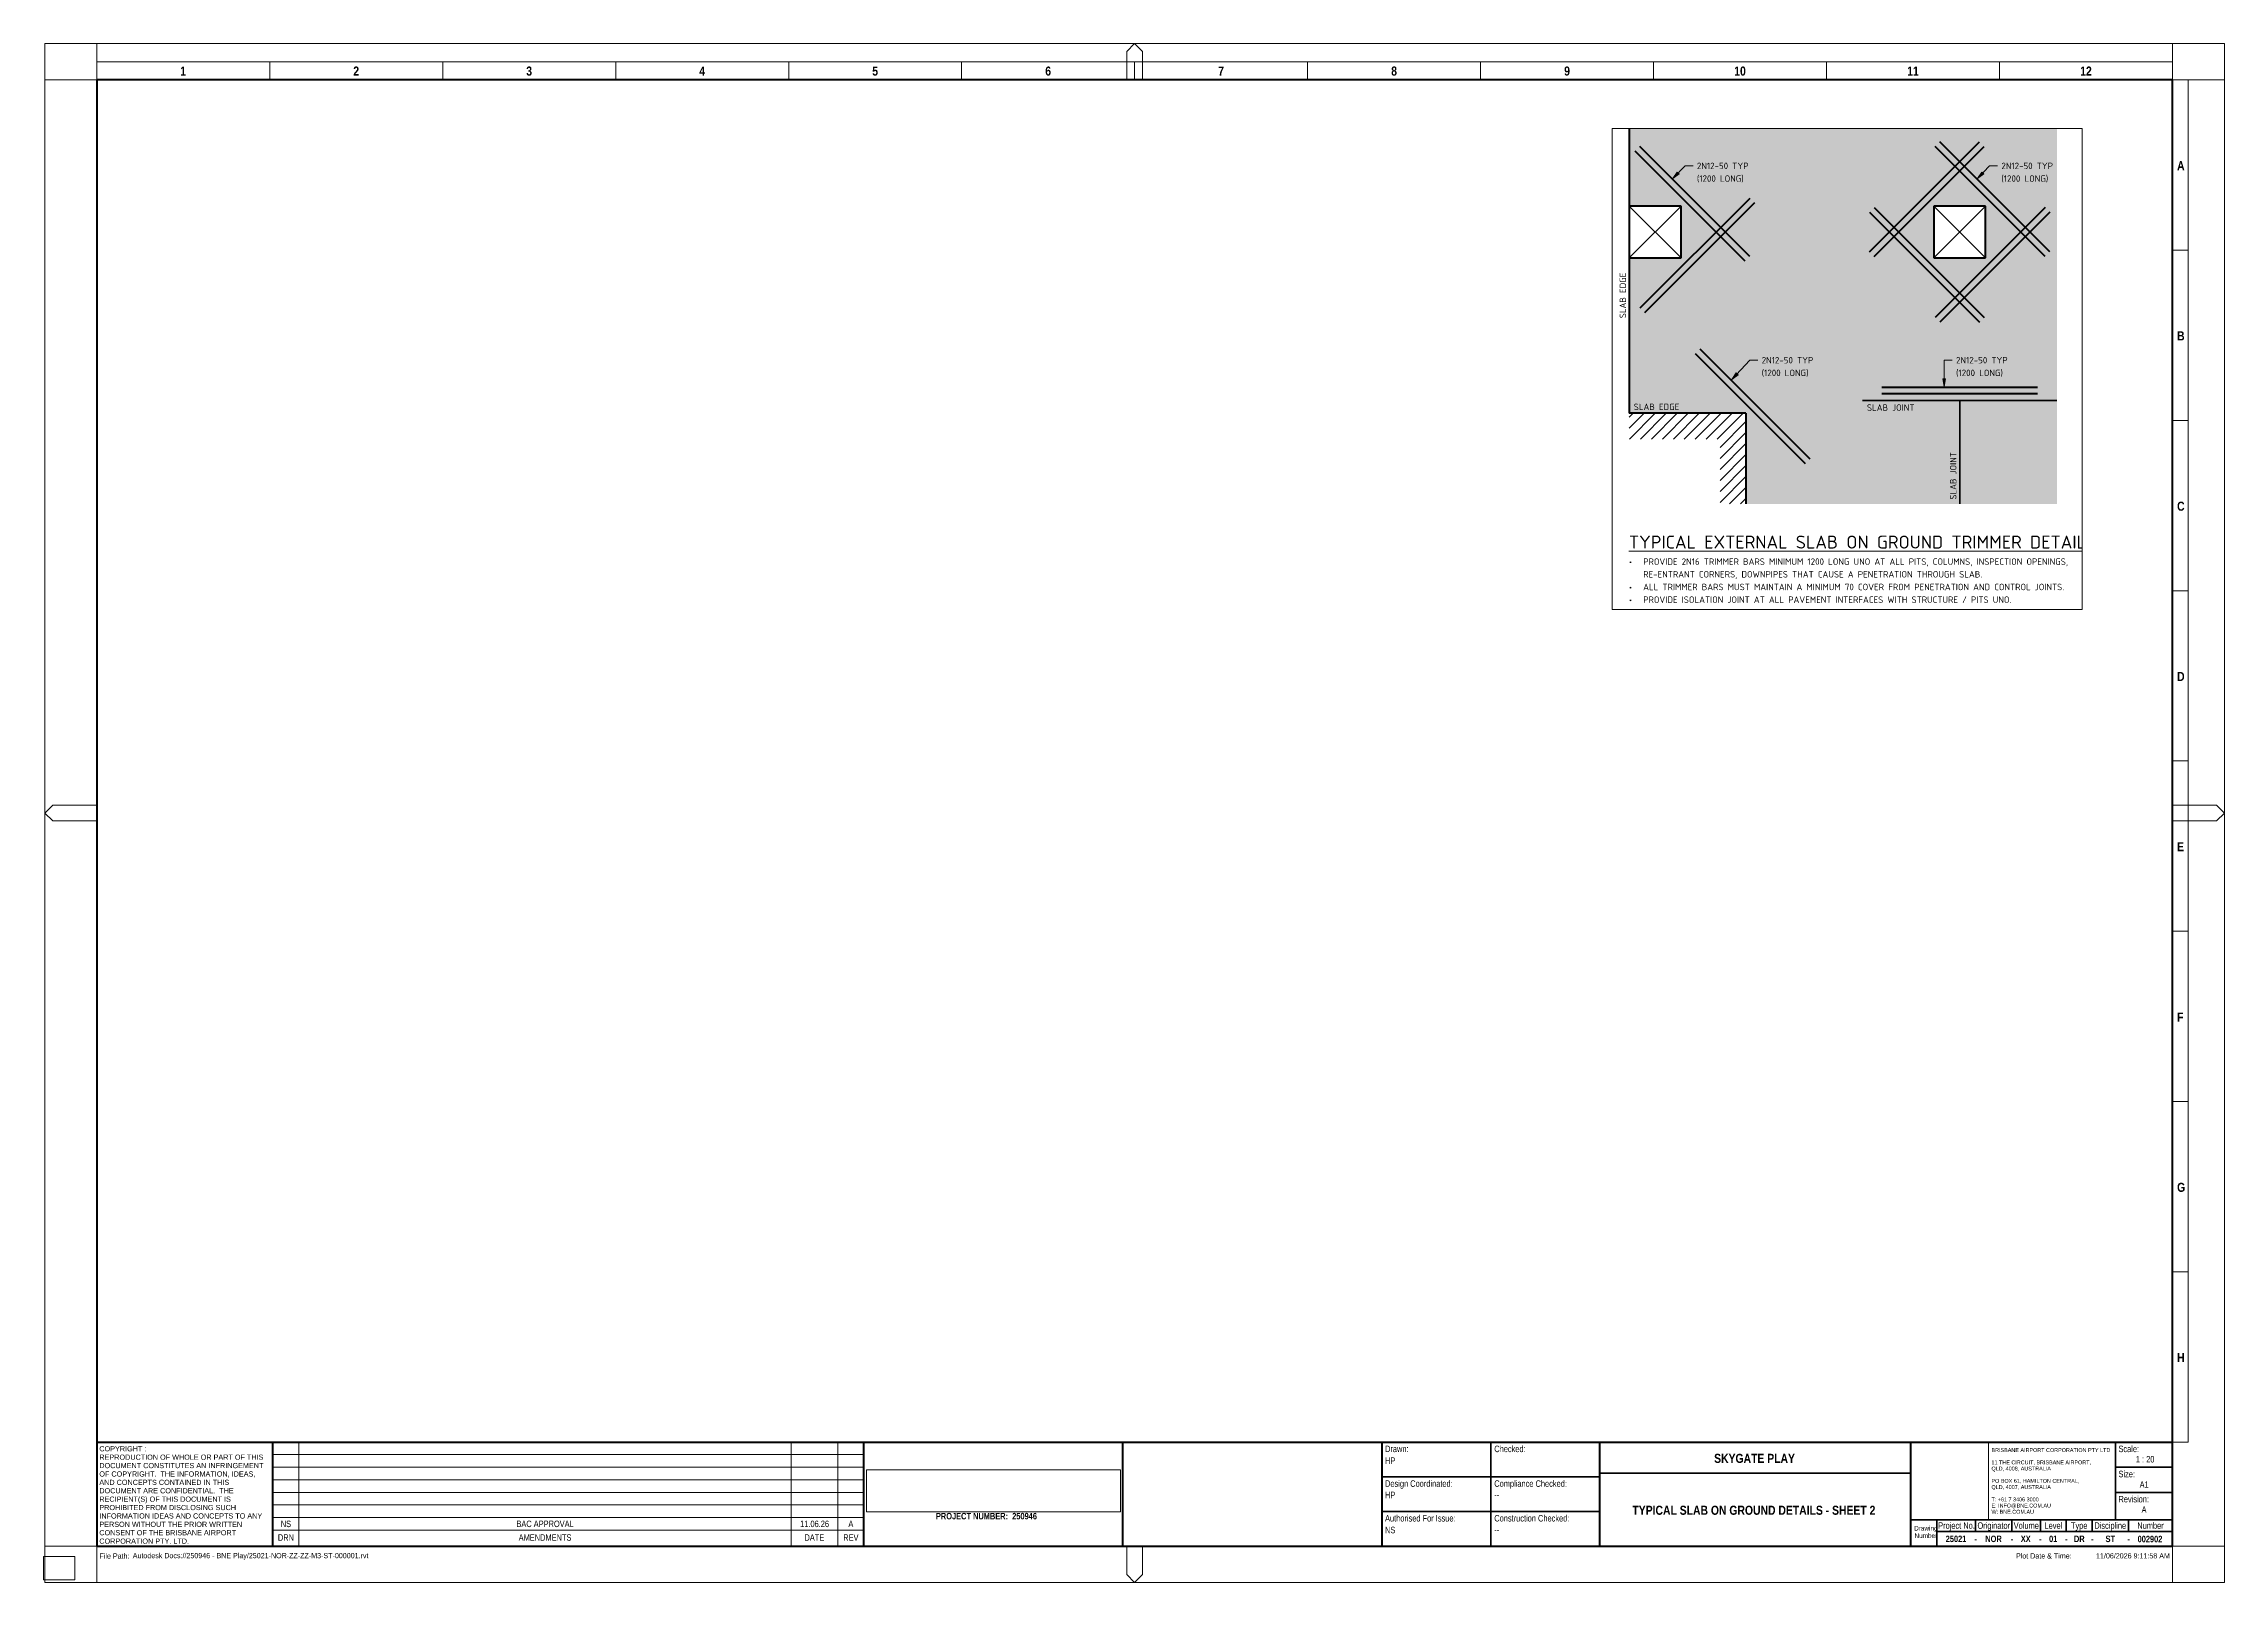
# Paper-space layout 'Layout1' of a CAD drawing. Header units: millimetres. Extents: x 0 to 841, y -1 to 593.
# The model-space entities are those that its viewports show. They can reach past a viewport. Long polylines and large blocks are cut down to what shows.
import ezdxf

# ---------------------------------------------------------------- set-up
doc = ezdxf.new("R2010")
doc.units = ezdxf.units.MM
doc.linetypes.add('Joint 1', pattern=[9.5, 7, -0.75, 1, -0.75])
for name, color, linetype, lineweight in [('A-000-T_TEXT', 231, 'Continuous', 13), ('A-010-M_LINE', 90, 'Continuous', 13), ('A-010-M_LINE-T', 151, 'Continuous', 13), ('Z-000-P_SCHED', 231, 'Continuous', 13), ('Z-020-M_TITLE_BLOCK', 6, 'Continuous', 18), ('Z-020-M_TITLE_BLOCK_M', 33, 'Continuous', 35), ('Z-020-M_TITLE_BLOCK_T', 151, 'Continuous', 18), ('Z-020-M_TITLE_BLOCK_W', 214, 'Continuous', 70), ('Z-060-M_DETAIL', 92, 'Continuous', 25)]:
    doc.layers.add(name, color=color, linetype=linetype, lineweight=lineweight)
doc.layers.add('Z-010_P_VIEWPORT', color=71, linetype='Continuous')
doc.styles.add('Arial', font='arial.ttf', dxfattribs={"height": 2})
doc.styles.add('Arial Narrow', font='ARIALN.TTF', dxfattribs={"height": 2.5})
doc.styles.add('Arial Narrow_1', font='ARIALN.TTF', dxfattribs={"height": 1.8})
doc.styles.add('Arial Narrow_2', font='ARIALN.TTF', dxfattribs={"height": 2})
doc.styles.add('Arial Narrow_B', font='ARIALNB.TTF', dxfattribs={"height": 3.5})
doc.styles.add('Arial Narrow_B_1', font='ARIALNB.TTF', dxfattribs={"height": 2.5})
doc.styles.add('Arial_1', font='arial.ttf', dxfattribs={"height": 1.5})
doc.styles.add('ISOCPEUR', font='isocpeur.ttf', dxfattribs={"height": 100})
doc.styles.add('ISOCPEUR_1', font='isocpeur.ttf', dxfattribs={"height": 50})
picture_1 = doc.add_image_def('image1.jpg', size_in_pixel=(1878, 311))
picture_2 = doc.add_image_def('image2.png', size_in_pixel=(3200, 3200))

# ---------------------------------------------------------------- blocks, each defined once
blk = doc.blocks.new('BAC_TB-A1 Landscape - Type 1-3834548-TYPICAL SLAB ON GROUND DETAILS - SHEET 2')
at = {"layer": 'Z-020-M_TITLE_BLOCK'}
for p, q in [((841.5, 593), (0.5, 593)), ((0.5, 593), (0.5, -1)), ((841.5, -1), (841.5, 593)), ((0.5, -1), (841.5, -1))]:
    blk.add_line(p, q, dxfattribs=at)
at = {"layer": 'Z-020-M_TITLE_BLOCK_M'}
for p, q in [((558.5, 13), (558.5, 53.17)), ((799.5, 23.17), (799.5, 53.17)), ((799.5, 43.47), (821.5, 43.47)), ((516.5, 39.78), (600.5, 39.78)), ((600.5, 41.17), (720.5, 41.17)), ((799.5, 33.76), (821.5, 33.76)), ((516.5, 26.39), (600.5, 26.39)), ((720.5, 23.17), (821.5, 23.17)), ((730.5, 23.17), (730.5, 13)), ((730.5, 18.67), (821.5, 18.67)), ((745.5, 18.67), (745.5, 23.17)), ((759.5, 18.67), (759.5, 23.17)), ((770.5, 18.67), (770.5, 23.17)), ((780.5, 18.67), (780.5, 23.17)), ((790.5, 18.67), (790.5, 23.17)), ((804.5, 18.67), (804.5, 23.17))]:
    blk.add_line(p, q, dxfattribs=at)
at = {"layer": 'Z-020-M_TITLE_BLOCK_T'}
for p, q in [((20.5, 593), (20.5, 579)), ((421, 593), (418, 590)), ((418, 590), (418, 579)), ((424, 590), (421, 593)), ((424, 579), (424, 590)), ((821.5, 593), (821.5, 579)), ((20.5, 586), (821.5, 586)), ((87.25, 579), (87.25, 586)), ((154, 579), (154, 586)), ((220.75, 579), (220.75, 586)), ((287.5, 579), (287.5, 586)), ((354.25, 579), (354.25, 586)), ((421, 579), (421, 586)), ((487.75, 579), (487.75, 586)), ((554.5, 579), (554.5, 586)), ((621.25, 579), (621.25, 586)), ((688, 579), (688, 586)), ((754.75, 579), (754.75, 586)), ((20.5, 579), (0.5, 579)), ((821.5, 579), (841.5, 579)), ((827.5, 53.17), (827.5, 579)), ((821.5, 513.27), (827.5, 513.27)), ((821.5, 447.54), (827.5, 447.54)), ((821.5, 381.81), (827.5, 381.81)), ((821.5, 316.08), (827.5, 316.08)), ((0.5, 296), (3.5, 299)), ((3.5, 293), (0.5, 296)), ((3.5, 299), (20.5, 299)), ((838.5, 299), (821.5, 299)), ((841.5, 296), (838.5, 299)), ((838.5, 293), (841.5, 296)), ((20.5, 293), (3.5, 293)), ((821.5, 293), (838.5, 293)), ((821.5, 250.36), (827.5, 250.36)), ((821.5, 184.63), (827.5, 184.63)), ((821.5, 118.9), (827.5, 118.9)), ((98.5, 13), (98.5, 53.17)), ((288.5, 13), (288.5, 53.17)), ((306.5, 13), (306.5, 53.17)), ((750.5, 51.67), (750.5, 25.56)), ((821.5, 53.17), (827.5, 53.17)), ((20.5, 13), (0.5, 13)), ((20.5, -1), (20.5, 13)), ((418, 2), (418, 13)), ((424, 13), (424, 2)), ((821.5, 13), (841.5, 13)), ((821.5, -1), (821.5, 13)), ((421, -1), (418, 2)), ((424, 2), (421, -1))]:
    blk.add_line(p, q, dxfattribs=at)
at = {"layer": 'Z-020-M_TITLE_BLOCK_W'}
for p, q in [((20.5, 579), (20.5, 13)), ((821.5, 579), (20.5, 579)), ((821.5, 13), (821.5, 579)), ((20.5, 53.17), (821.5, 53.17)), ((88.5, 13), (88.5, 53.17)), ((316.5, 13), (316.5, 53.17)), ((416.5, 13), (416.5, 53.17)), ((516.5, 13), (516.5, 53.17)), ((600.5, 13), (600.5, 53.17)), ((720.5, 13), (720.5, 53.17)), ((20.5, 13), (821.5, 13))]:
    blk.add_line(p, q, dxfattribs=at)
at = {"layer": 'Z-020-M_TITLE_BLOCK', "lineweight": 13, "attachment_point": 1}
for s, insert, char_height, width, style in [('\\fArial Narrow|b1|i0|c0|p34|;1', (52.74, 584.15), 3.5, 2.7257, 'Arial Narrow_B'), ('\\fArial Narrow|b1|i0|c0|p34|;2', (119.5, 584.15), 3.5, 2.7257, 'Arial Narrow_B'), ('\\fArial Narrow|b1|i0|c0|p34|;3', (186.24, 584.15), 3.5, 2.7257, 'Arial Narrow_B'), ('\\fArial Narrow|b1|i0|c0|p34|;4', (253, 584.15), 3.5, 2.7257, 'Arial Narrow_B'), ('\\fArial Narrow|b1|i0|c0|p34|;5', (319.74, 584.15), 3.5, 2.7257, 'Arial Narrow_B'), ('\\fArial Narrow|b1|i0|c0|p34|;6', (386.5, 584.15), 3.5, 2.7257, 'Arial Narrow_B'), ('\\fArial Narrow|b1|i0|c0|p34|;7', (453.24, 584.15), 3.5, 2.7257, 'Arial Narrow_B'), ('\\fArial Narrow|b1|i0|c0|p34|;8', (520, 584.15), 3.5, 2.7257, 'Arial Narrow_B'), ('\\fArial Narrow|b1|i0|c0|p34|;9', (586.74, 584.15), 3.5, 2.7257, 'Arial Narrow_B'), ('10', (652.37, 584.15), 3.5, 5.4515, 'Arial Narrow_B'), ('11', (719.12, 584.15), 3.5, 5.4515, 'Arial Narrow_B'), ('12', (785.87, 584.15), 3.5, 5.4515, 'Arial Narrow_B'), ('\\fArial Narrow|b1|i0|c0|p34|;A', (823.25, 547.64), 3.5, 3.0464, 'Arial Narrow_B'), ('\\fArial Narrow|b1|i0|c0|p34|;B', (823.25, 481.91), 3.5, 3.0464, 'Arial Narrow_B'), ('\\fArial Narrow|b1|i0|c0|p34|;C', (823.25, 416.18), 3.5, 3.0464, 'Arial Narrow_B'), ('\\fArial Narrow|b1|i0|c0|p34|;D', (823.25, 350.45), 3.5, 3.0464, 'Arial Narrow_B'), ('\\fArial Narrow|b1|i0|c0|p34|;E', (823.25, 284.72), 3.5, 3.0464, 'Arial Narrow_B'), ('\\fArial Narrow|b1|i0|c0|p34|;F', (823.25, 218.99), 3.5, 3.0464, 'Arial Narrow_B'), ('\\fArial Narrow|b1|i0|c0|p34|;G', (823.25, 153.26), 3.5, 3.0464, 'Arial Narrow_B'), ('\\fArial Narrow|b1|i0|c0|p34|;H', (823.25, 87.54), 3.5, 3.0464, 'Arial Narrow_B'), ('COPYRIGHT :', (21.5, 51.59), 2, 22.2869, 'Arial'), ('Drawn:', (517.62, 51.79), 2.5, 10.903, 'Arial Narrow'), ('Checked:', (559.78, 51.79), 2.5, 14.6709, 'Arial Narrow'), ('BRISBANE AIRPORT CORPORATION PTY LTD', (751.62, 50.84), 1.5, 55.7173, 'Arial_1'), ('Scale:', (800.63, 51.79), 2.5, 9.7004, 'Arial Narrow'), ('REPRODUCTION OF WHOLE OR PART OF THIS ', (21.5, 48.34), 2, 79.0464, 'Arial'), ('DOCUMENT CONSTITUTES AN INFRINGEMENT ', (21.5, 45.1), 2, 78.886, 'Arial'), ('QLD, 4008, AUSTRALIA', (751.62, 43.7), 1.5, 28.0591, 'Arial_1'), ('11 THE CIRCUIT, BRISBANE AIRPORT,', (751.62, 46.08), 1.5, 46.7384, 'Arial_1'), ('Size:', (800.63, 42.09), 2.5, 7.7764, 'Arial Narrow'), ('AND CONCEPTS CONTAINED IN THIS ', (21.5, 38.62), 2, 62.8523, 'Arial'), ('OF COPYRIGHT.  THE INFORMATION, IDEAS, ', (21.5, 41.86), 2, 75.038, 'Arial'), ('DOCUMENT ARE CONFIDENTIAL.  THE ', (21.5, 35.38), 2, 64.8565, 'Arial'), ('Design Coordinated:', (517.62, 38.4), 2.5, 31.5865, 'Arial Narrow'), ('Compliance Checked:', (559.78, 38.4), 2.5, 33.9915, 'Arial Narrow'), ('QLD, 4007, AUSTRALIA', (751.62, 36.55), 1.5, 28.0591, 'Arial_1'), ('PO BOX 61, HAMILTON CENTRAL,', (751.62, 38.94), 1.5, 41.3671, 'Arial_1'), ('A1', (808.8, 38.01), 2.5, 4.2489, 'Arial Narrow'), ('RECIPIENT(S) OF THIS DOCUMENT IS ', (21.5, 32.14), 2, 63.4937, 'Arial'), ('PROHIBITED FROM DISCLOSING SUCH ', (21.5, 28.9), 2, 65.9789, 'Arial'), ('INFORMATION IDEAS AND CONCEPTS TO ANY ', (21.5, 25.66), 2, 78.405, 'Arial'), ('W: BNE.COM.AU', (751.62, 27.03), 1.5, 20.2025, 'Arial_1'), ('T: +61 7 3406 3000', (751.62, 31.79), 1.5, 22.5274, 'Arial_1'), ('E: INFO@BNE.COM.AU', (751.62, 29.41), 1.5, 28.0591, 'Arial_1'), ('Revision:', (800.63, 32.39), 2.5, 14.3502, 'Arial Narrow'), ('CONSENT OF THE BRISBANE AIRPORT ', (21.5, 19.17), 2, 66.1392, 'Arial'), ('PERSON WITHOUT THE PRIOR WRITTEN ', (21.5, 22.42), 2, 69.1055, 'Arial'), ('DRN', (90.4, 17.56), 2.5, 7.4557, 'Arial Narrow'), ('AMENDMENTS', (183.31, 17.56), 2.5, 24.692, 'Arial Narrow'), ('DATE', (293.6, 17.56), 2.5, 9.2996, 'Arial Narrow'), ('REV', (308.55, 17.56), 2.5, 7.135, 'Arial Narrow'), ('Authorised For Issue:', (517.62, 25.01), 2.5, 33.0295, 'Arial Narrow'), ('Construction Checked:', (559.78, 25.01), 2.5, 35.1139, 'Arial Narrow'), ('Drawing ', (721.79, 20.8), 1.8, 8.9789, 'Arial Narrow_1'), ('Number', (721.92, 17.96), 1.8, 8.6582, 'Arial Narrow_1'), ('Project No.', (731.05, 22.18), 2.5, 17.1561, 'Arial Narrow'), ('Originator', (746.22, 22.18), 2.5, 15.2321, 'Arial Narrow'), ('Volume', (760.21, 22.18), 2.5, 11.7848, 'Arial Narrow'), ('Level', (772.09, 22.18), 2.5, 8.3376, 'Arial Narrow'), ('Type', (782.29, 22.18), 2.5, 7.7764, 'Arial Narrow'), ('Discipline', (791.33, 22.18), 2.5, 14.9916, 'Arial Narrow'), ('Number', (807.9, 22.18), 2.5, 12.2658, 'Arial Narrow'), ('CORPORATION PTY. LTD.', (21.5, 15.93), 2, 42.5696, 'Arial'), ('File Path:', (21.55, 10.19), 2, 12.1857, 'Arial Narrow_2'), ('\\fArial Narrow|b1|i0|c0|p34|;-', (745.01, 16.99), 2.5, 0.4008, 'Arial Narrow_B_1'), ('\\fArial Narrow|b1|i0|c0|p34|;-', (759.09, 16.99), 2.5, 0.4008, 'Arial Narrow_B_1'), ('Plot Date & Time:', (761.09, 10.23), 2, 22.4473, 'Arial Narrow_2'), ('\\fArial Narrow|b1|i0|c0|p34|;-', (770, 16.99), 2.5, 0.4008, 'Arial Narrow_B_1'), ('\\fArial Narrow|b1|i0|c0|p34|;-', (780.02, 16.99), 2.5, 0.4008, 'Arial Narrow_B_1'), ('\\fArial Narrow|b1|i0|c0|p34|;-', (790.04, 16.99), 2.5, 0.4008, 'Arial Narrow_B_1'), ('\\fArial Narrow|b1|i0|c0|p34|;-', (804.05, 16.99), 2.5, 0.4008, 'Arial Narrow_B_1')]:
    blk.add_mtext(s, dxfattribs=dict(at, insert=insert, char_height=char_height, width=width, style=style))
at = {"layer": 'Z-020-M_TITLE_BLOCK'}
image = blk.add_image(picture_2, insert=(720.5, 23.17), size_in_units=(30, 30), dxfattribs=at)
image.dxf.flags = 7
image = blk.add_image(picture_1, insert=(317.57, 26.18), size_in_units=(97.99, 16.23), dxfattribs=at)
image.dxf.flags = 7

msp = doc.modelspace()

# ---------------------------------------------------------------- hatches: boundary and pattern name
at = {"layer": 'A-000-T_TEXT', "lineweight": 18}
for points in [[(14361.1, 3935.5), (14410.3, 3971.4), (14395.1, 3986.1)], [(16711.1, 3935.5), (16760.3, 3971.4), (16745.1, 3986.1)], [(14814.7, 2385.5), (14863.8, 2421.7), (14848.4, 2436.3)], [(16455.5, 2329.3), (16466.1, 2389.3), (16445, 2389.3)]]:
    msp.add_hatch(color=7, dxfattribs=at).paths.add_polyline_path(points)
at = {"layer": 'Z-060-M_DETAIL'}
h = msp.add_hatch(color=10, dxfattribs=at)
h.paths.add_polyline_path([(17324.6, 1423.4), (17324.6, 4323.4), (14024.6, 4323.4), (14024.6, 3723.4), (14424.6, 3723.4), (14424.6, 3323.4), (14024.6, 3323.4), (14024.6, 2123.4), (14924.6, 2123.4), (14924.6, 1423.4)])
h.paths.add_polyline_path([(16374.6, 3323.4), (16374.6, 3723.4), (16774.6, 3723.4), (16774.6, 3323.4)])
at = {"layer": 'Z-060-M_DETAIL', "lineweight": 18}
h = msp.add_hatch(dxfattribs=at)
h.set_pattern_fill('FP_3', color=8, style=0, pattern_type=2)
h.set_pattern_definition([(45, (11847.1, 0), (-42.4264, 42.4264), [])])
h.paths.add_polyline_path([(14924.6, 1423.4), (14924.6, 2123.4), (14024.6, 2123.4), (14024.6, 1923.4), (14724.6, 1923.4), (14724.6, 1423.4)])

# ---------------------------------------------------------------- linework, layer by layer
at = {"layer": 'A-000-T_TEXT', "color": 7, "lineweight": 18}
for p, q in [((14361.1, 3935.5), (14455.5, 4033.5)), ((14455.5, 4033.5), (14516.3, 4033.5)), ((16711.1, 3935.5), (16805.5, 4033.5)), ((16805.5, 4033.5), (16866.3, 4033.5)), ((14395.1, 3986.1), (14361.1, 3935.5)), ((14410.3, 3971.4), (14395.1, 3986.1)), ((16745.1, 3986.1), (16711.1, 3935.5)), ((16760.3, 3971.4), (16745.1, 3986.1)), ((14361.1, 3935.5), (14410.3, 3971.4)), ((16711.1, 3935.5), (16760.3, 3971.4)), ((14814.7, 2385.5), (14955.5, 2533.5)), ((14955.5, 2533.5), (15016.3, 2533.5)), ((16455.5, 2533.5), (16516.3, 2533.5)), ((16455.5, 2329.3), (16455.5, 2533.5)), ((14848.4, 2436.3), (14814.7, 2385.5)), ((14863.8, 2421.7), (14848.4, 2436.3)), ((14814.7, 2385.5), (14863.8, 2421.7)), ((16466.1, 2389.3), (16445, 2389.3)), ((16445, 2389.3), (16455.5, 2329.3)), ((16455.5, 2329.3), (16466.1, 2389.3))]:
    msp.add_line(p, q, dxfattribs=at)
at = {"layer": 'A-010-M_LINE', "lineweight": 50}
for p, q in [((14024.6, 4323.4), (14024.6, 2123.4)), ((15879.6, 3369.8), (16728.2, 4218.3)), ((17269.6, 3369.8), (16421.1, 4218.3)), ((14954.9, 3334.5), (14106.4, 4183)), ((15915, 3334.5), (16763.5, 4183)), ((17234.2, 3334.5), (16385.7, 4183)), ((14919.6, 3299.1), (14071.1, 4147.6)), ((14954.9, 3783), (14106.4, 2934.5)), ((14990.3, 3747.6), (14141.8, 2899.1)), ((14424.6, 3723.4), (14024.6, 3723.4)), ((14424.6, 3323.4), (14424.6, 3723.4)), ((16374.6, 3723.4), (16374.6, 3323.4)), ((16774.6, 3723.4), (16374.6, 3723.4)), ((16774.6, 3323.4), (16774.6, 3723.4)), ((15915, 3712.3), (16763.5, 2863.7)), ((17234.2, 3712.3), (16385.7, 2863.7)), ((15879.6, 3676.9), (16728.2, 2828.4)), ((17269.6, 3676.9), (16421.1, 2828.4)), ((14024.6, 3323.4), (14424.6, 3323.4)), ((16374.6, 3323.4), (16774.6, 3323.4)), ((15419.6, 1769.8), (14571.1, 2618.3)), ((15384.2, 1734.5), (14535.7, 2583)), ((17174.6, 2323.4), (15974.6, 2323.4)), ((17174.6, 2273.4), (15974.6, 2273.4)), ((14924.6, 2123.4), (14024.6, 2123.4)), ((14924.6, 2123.4), (14924.6, 1423.4))]:
    msp.add_line(p, q, dxfattribs=at)
at = {"layer": 'A-010-M_LINE', "lineweight": 18}
for p, q in [((14024.6, 3323.4), (14424.6, 3723.4)), ((14424.6, 3323.4), (14024.6, 3723.4)), ((16374.6, 3323.4), (16774.6, 3723.4)), ((16774.6, 3323.4), (16374.6, 3723.4))]:
    msp.add_line(p, q, dxfattribs=at)
at = {"layer": 'A-010-M_LINE', "linetype": 'Joint 1', "lineweight": 35}
for p, q in [((16574.6, 2223.4), (15824.6, 2223.4)), ((17324.6, 2223.4), (16574.6, 2223.4)), ((16574.6, 1423.4), (16574.6, 2223.4))]:
    msp.add_line(p, q, dxfattribs=at)

# ---------------------------------------------------------------- texts
at = {"layer": 'A-000-T_TEXT', "color": 7, "lineweight": 18, "attachment_point": 1}
for s, insert, char_height, width, style in [('2N12-50 TYP', (14546.3, 4058.5), 50, 482.616, 'ISOCPEUR_1'), ('2N12-50 TYP', (16896.3, 4058.5), 50, 482.616, 'ISOCPEUR_1'), ('(1200 LONG)', (14546.3, 3960.6), 50, 432.911, 'ISOCPEUR_1'), ('(1200 LONG)', (16896.3, 3960.6), 50, 432.911, 'ISOCPEUR_1'), ('2N12-50 TYP', (15046.3, 2558.5), 50, 482.616, 'ISOCPEUR_1'), ('2N12-50 TYP', (16546.3, 2558.5), 50, 482.616, 'ISOCPEUR_1'), ('(1200 LONG)', (15046.3, 2460.6), 50, 432.911, 'ISOCPEUR_1'), ('(1200 LONG)', (16546.3, 2460.6), 50, 432.911, 'ISOCPEUR_1'), ('SLAB EDGE', (14058.5, 2198.5), 50, 413.671, 'ISOCPEUR_1'), ('SLAB JOINT', (15858.5, 2192.6), 50, 429.704, 'ISOCPEUR_1'), ('\\LTYPICAL EXTERNAL SLAB ON GROUND TRIMMER DETAILS', (14021.7, 1179.4), 100, 4200.842, 'ISOCPEUR'), ('PROVIDE 2N16 TRIMMER BARS MINIMUM 1200 LONG UNO AT ALL PITS, COLUMNS, INSPECTION OPENINGS, ', (14131.5, 1003.5), 50, 3828.86, 'ISOCPEUR_1'), ('•', (14021.7, 1003.5), 50, 133.093, 'ISOCPEUR_1'), ('RE-ENTRANT CORNERS, DOWNPIPES THAT CAUSE A PENETRATION THROUGH SLAB.', (14131.5, 905.6), 50, 3067.256, 'ISOCPEUR_1'), ('ALL TRIMMER BARS MUST MAINTAIN A MINIMUM 70 COVER FROM PENETRATION AND CONTROL JOINTS.', (14131.5, 807.7), 50, 3780.758, 'ISOCPEUR_1'), ('•', (14021.7, 807.7), 50, 133.093, 'ISOCPEUR_1'), ('PROVIDE ISOLATION JOINT AT ALL PAVEMENT INTERFACES WITH STRUCTURE / PITS UNO.', (14131.5, 709.8), 50, 3333.417, 'ISOCPEUR_1'), ('•', (14021.7, 709.8), 50, 133.093, 'ISOCPEUR_1')]:
    msp.add_mtext(s, dxfattribs=dict(at, insert=insert, char_height=char_height, width=width, style=style))
at = {"layer": 'A-000-T_TEXT', "color": 7, "lineweight": 18, "char_height": 50, "attachment_point": 1, "rotation": 90, "style": 'ISOCPEUR_1'}
for s, insert, width in [('SLAB EDGE', (13949.5, 2857.2), 413.671), ('SLAB JOINT', (16499.5, 1457.2), 429.704)]:
    msp.add_mtext(s, dxfattribs=dict(at, insert=insert, width=width))

psp = doc.layouts.get("Layout1")

# ---------------------------------------------------------------- linework, layer by layer
at = {"layer": 'A-010-M_LINE-T'}
for p, q in [((316.5, 53.17), (88.5, 53.17)), ((88.5, 24.06), (88.5, 53.17)), ((98.5, 24.06), (98.5, 53.17)), ((288.51, 24.06), (288.51, 53.17)), ((306.49, 24.06), (306.49, 53.17)), ((316.5, 24.06), (316.5, 53.17)), ((316.5, 48.32), (88.5, 48.32)), ((316.5, 43.47), (88.5, 43.47)), ((316.5, 38.61), (88.5, 38.61)), ((316.5, 33.76), (88.5, 33.76)), ((316.5, 28.91), (88.5, 28.91)), ((316.5, 24.06), (88.5, 24.06)), ((88.5, 19.21), (88.5, 24.06)), ((98.5, 19.21), (88.5, 19.21)), ((98.5, 19.21), (98.5, 24.06)), ((288.51, 19.21), (98.5, 19.21)), ((288.51, 19.21), (288.51, 24.06)), ((306.49, 19.21), (288.51, 19.21)), ((306.49, 19.21), (306.49, 24.06)), ((316.5, 19.21), (306.49, 19.21)), ((316.5, 19.21), (316.5, 24.06))]:
    psp.add_line(p, q, dxfattribs=at)

# ---------------------------------------------------------------- block references
at = {"layer": 'Z-020-M_TITLE_BLOCK', "lineweight": 13}
psp.add_blockref('BAC_TB-A1 Landscape - Type 1-3834548-TYPICAL SLAB ON GROUND DETAILS - SHEET 2', (0, 0), dxfattribs=at)

# ---------------------------------------------------------------- texts
at = {"layer": 'Z-000-P_SCHED', "char_height": 2.5, "attachment_point": 2, "line_spacing_factor": 0.974696, "style": 'Arial Narrow'}
for s, insert, width in [('NS', (93.5, 22.85), 4.7896), ('BAC APPROVAL', (193.5, 22.85), 26.6191), ('11.06.26', (297.5, 22.85), 13.3249), ('A', (311.5, 22.85), 2.3027)]:
    psp.add_mtext(s, dxfattribs=dict(at, insert=insert, width=width))
at = {"layer": 'Z-020-M_TITLE_BLOCK', "lineweight": 13, "attachment_point": 1}
for s, insert, char_height, width, style in [('HP', (517.62, 47.24), 2.5, 4.8101, 'Arial Narrow'), ('SKYGATE PLAY', (644.61, 48.63), 3.5, 38.3207, 'Arial Narrow_B'), (' 1 : 20', (806.54, 47.8), 2.5, 9.6202, 'Arial Narrow'), ('HP', (517.62, 34), 2.5, 4.8101, 'Arial Narrow'), ('PROJECT NUMBER:  250946', (344.32, 25.83), 2.5, 47.1392, 'Arial Narrow_B_1'), ('--', (559.78, 34), 2.5, 2.2447, 'Arial Narrow'), ('TYPICAL SLAB ON GROUND DETAILS - SHEET 2', (613.07, 28.6), 3.5, 115.0422, 'Arial Narrow_B'), ('A', (809.55, 28.39), 2.5, 2.3249, 'Arial Narrow'), ('NS', (517.62, 20.48), 2.5, 4.8101, 'Arial Narrow'), ('--', (559.78, 20.48), 2.5, 2.2447, 'Arial Narrow'), ('25021', (733.97, 17.06), 2.5, 9.6202, 'Arial Narrow_B_1'), ('NOR', (749.24, 17.06), 2.5, 7.6962, 'Arial Narrow_B_1'), ('XX', (762.93, 17.06), 2.5, 4.6498, 'Arial Narrow_B_1'), ('01', (773.86, 17.06), 2.5, 3.8481, 'Arial Narrow_B_1'), ('DR', (783.44, 17.06), 2.5, 4.9705, 'Arial Narrow_B_1'), ('ST', (795.65, 17.06), 2.5, 4.4894, 'Arial Narrow_B_1'), ('002902', (808.01, 16.99), 2.5, 11.5443, 'Arial Narrow_B_1')]:
    psp.add_mtext(s, dxfattribs=dict(at, insert=insert, char_height=char_height, width=width, style=style))
at = {"layer": 'Z-020-M_TITLE_BLOCK', "lineweight": 13, "char_height": 2, "line_spacing_factor": 0.974696, "style": 'Arial Narrow_2'}
for s, insert, width, attachment_point in [('Autodesk Docs://250946 - BNE Play/25021-NOR-ZZ-ZZ-M3-ST-000001.rvt', (34.39, 10.34), 91.1453, 1), ('11/06/2026 9:11:58 AM', (820.48, 10.26), 28.5151, 3)]:
    psp.add_mtext(s, dxfattribs=dict(at, insert=insert, width=width, attachment_point=attachment_point))

# ---------------------------------------------------------------- viewports
at = {"layer": '0'}
psp.add_viewport(center=(6, 4.5), size=(12, 9), view_center_point=(6, 4.5), view_height=12, dxfattribs=at)
at = {"layer": 'Z-010_P_VIEWPORT'}
psp.add_viewport(center=(695.94, 467.41), size=(181.32, 185.737), view_center_point=(15705.95, 2466), view_height=3714.744, status=3, dxfattribs=at)

doc.saveas('drawing.dxf')
